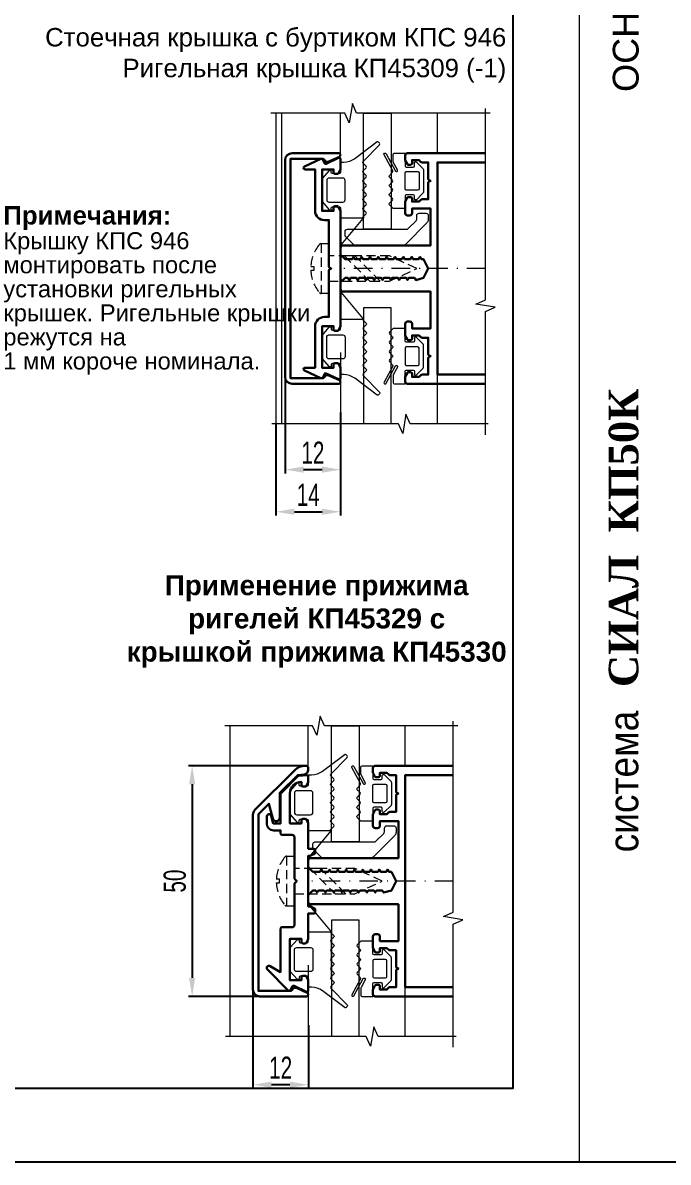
# Model space of a CAD drawing. Extents: x -37 to 8820, y -336 to 478.
# Drawn here: x 7258.7 to 7346, y 0 to 154.4 of the extents above; entities that cross this region are included whole.
import ezdxf
from ezdxf.enums import TextEntityAlignment as Align

# ---------------------------------------------------------------- set-up
doc = ezdxf.new("R2010")
doc.units = 0
doc.header["$LTSCALE"] = 5
doc.linetypes.add('DASHDOT', pattern=[1, 0.5, -0.25, 0, -0.25])
doc.linetypes.add('HIDDEN', pattern=[0.375, 0.25, -0.125])
doc.layers.get('0').update_dxf_attribs({"linetype": 'CONTINUOUS', "lineweight": 30})
doc.layers.get('DEFPOINTS').update_dxf_attribs({"linetype": 'CONTINUOUS'})
for name, color, linetype, lineweight in [('1', 6, 'DASHDOT', 13), ('2', 3, 'HIDDEN', 13), ('Dimentions', 5, 'CONTINUOUS', 15), ('Glass', 5, 'CONTINUOUS', 20), ('Герлен', 7, 'CONTINUOUS', 60), ('Зигзаг', 1, 'CONTINUOUS', 15), ('Конструкции', 252, 'CONTINUOUS', 20), ('Подкладки', 1, 'CONTINUOUS', 20), ('Текстовый', 7, 'CONTINUOUS', 9), ('Уплотнители', 1, 'CONTINUOUS', 20)]:
    doc.layers.add(name, color=color, linetype=linetype, lineweight=lineweight)
doc.layers.add('Скрытые', color=14, linetype='CONTINUOUS', plot=False)
doc.styles.add('3', font='RUSS.SHX', dxfattribs={"width": 0.7, "height": 3})
doc.styles.add('Каталожный', font='arial.ttf', dxfattribs={"height": 2.5})
doc.styles.add('Фирм', font='arial.ttf', dxfattribs={"height": 3.5})
doc.styles.add('Фирм5', font='timesbd.ttf', dxfattribs={"height": 4})
doc.dimstyles.new('MX1_6', dxfattribs={"dimtxt": 3, "dimasz": 2.5, "dimexe": 0.5, "dimexo": 0, "dimgap": 0.8, "dimtad": 1, "dimlfac": 1.6, "dimdsep": 46, "dimtxsty": '3', "dimcen": 0, "dimclrd": 256, "dimclre": 256, "dimclrt": 256, "dimaunit": 1, "dimadec": 0, "dimazin": 0, "dimtfac": 1, "dimtmove": 0, "dimatfit": 1, "dimfxl": 1, "dimtvp": 1, "dimtolj": 1, "dimtzin": 0, "dimarcsym": 0})

# ---------------------------------------------------------------- blocks, each defined once
blk = doc.blocks.new('*D310')
at = {"layer": 'DEFPOINTS', "color": 0, "linetype": 'Continuous', "transparency": 16777216}
for p in [(7294.19, 106.4), (7301.69, 101.58), (7294.19, 93.83)]:
    blk.add_point(p, dxfattribs=at)
at = {"layer": 'Dimentions', "linetype": 'Continuous', "lineweight": -2, "transparency": 16777216}
for p, q in [((7294.19, 106.4), (7294.19, 93.33)), ((7301.69, 101.58), (7301.69, 93.33)), ((7299.19, 93.83), (7296.69, 93.83))]:
    blk.add_line(p, q, dxfattribs=at)
at = {"layer": 'Dimentions', "linetype": 'Continuous', "transparency": 16777216}
for points in [[(7296.69, 94.25), (7296.69, 93.42), (7294.19, 93.83)], [(7299.19, 94.25), (7299.19, 93.42), (7301.69, 93.83)]]:
    blk.add_solid(points, dxfattribs=at)
at = {"layer": 'Dimentions', "linetype": 'Continuous', "transparency": 16777216, "insert": (7297.94, 96.13), "char_height": 3, "attachment_point": 5, "style": '3'}
blk.add_mtext('\\A1;12', dxfattribs=at)
blk = doc.blocks.new('*D311')
at = {"layer": 'DEFPOINTS', "color": 0, "linetype": 'Continuous', "transparency": 16777216}
for p in [(7289.83, 23.4), (7297.33, 18.58), (7289.83, 10.5)]:
    blk.add_point(p, dxfattribs=at)
at = {"layer": 'Dimentions', "linetype": 'Continuous', "lineweight": -2, "transparency": 16777216}
for p, q in [((7289.83, 23.4), (7289.83, 10)), ((7297.33, 18.58), (7297.33, 10)), ((7294.83, 10.5), (7292.33, 10.5))]:
    blk.add_line(p, q, dxfattribs=at)
at = {"layer": 'Dimentions', "linetype": 'Continuous', "transparency": 16777216}
for points in [[(7292.33, 10.92), (7292.33, 10.08), (7289.83, 10.5)], [(7294.83, 10.92), (7294.83, 10.08), (7297.33, 10.5)]]:
    blk.add_solid(points, dxfattribs=at)
at = {"layer": 'Dimentions', "linetype": 'Continuous', "transparency": 16777216, "insert": (7293.58, 12.8), "char_height": 3, "attachment_point": 5, "style": '3'}
blk.add_mtext('\\A1;12', dxfattribs=at)
blk = doc.blocks.new('*D313')
at = {"layer": 'DEFPOINTS', "color": 0, "transparency": 16777216}
for p in [(7296.93, 53.71), (7281.6, 22.46), (7295.6, 22.46)]:
    blk.add_point(p, dxfattribs=at)
at = {"layer": 'Dimentions', "lineweight": -2, "transparency": 16777216}
for p, q in [((7296.93, 53.71), (7281.1, 53.71)), ((7281.6, 51.21), (7281.6, 24.96)), ((7295.6, 22.46), (7281.1, 22.46))]:
    blk.add_line(p, q, dxfattribs=at)
at = {"layer": 'Dimentions', "transparency": 16777216}
for points in [[(7281.18, 51.21), (7282.01, 51.21), (7281.6, 53.71)], [(7281.18, 24.96), (7282.01, 24.96), (7281.6, 22.46)]]:
    blk.add_solid(points, dxfattribs=at)
at = {"layer": 'Dimentions', "transparency": 16777216, "insert": (7279.25, 38.09), "char_height": 3, "attachment_point": 5, "rotation": 90, "style": '3'}
blk.add_mtext('\\A1;50', dxfattribs=at)
blk = doc.blocks.new('*D316')
at = {"layer": 'DEFPOINTS', "color": 0, "linetype": 'Continuous', "transparency": 16777216}
for p in [(7292.94, 100.04), (7301.69, 100.04), (7301.69, 88.13)]:
    blk.add_point(p, dxfattribs=at)
at = {"layer": 'Dimentions', "linetype": 'Continuous', "lineweight": -2, "transparency": 16777216}
for p, q in [((7292.94, 100.04), (7292.94, 87.63)), ((7301.69, 100.04), (7301.69, 87.63)), ((7295.44, 88.13), (7299.19, 88.13))]:
    blk.add_line(p, q, dxfattribs=at)
at = {"layer": 'Dimentions', "linetype": 'Continuous', "transparency": 16777216}
for points in [[(7295.44, 88.54), (7295.44, 87.71), (7292.94, 88.13)], [(7299.19, 88.54), (7299.19, 87.71), (7301.69, 88.13)]]:
    blk.add_solid(points, dxfattribs=at)
at = {"layer": 'Dimentions', "linetype": 'Continuous', "transparency": 16777216, "insert": (7297.31, 90.43), "char_height": 3, "attachment_point": 5, "style": '3'}
blk.add_mtext('\\A1;14', dxfattribs=at)

msp = doc.modelspace()

# ---------------------------------------------------------------- linework, layer by layer
msp.add_line((7301.6865, 128.8533), (7301.6865, 113.3168))
for points in [[(7294.1865, 135.7725), (7294.1865, 106.3975, 0.41421356), (7295.124, 105.46), (7301.4365, 105.46, 0.80258485), (7301.5421, 105.9366), (7300.1054, 106.6065, 0.40155944), (7299.5324, 106.4119, -0.27973928), (7299.1998, 106.21), (7294.9365, 106.21), (7294.9365, 135.96), (7299.1998, 135.96, -0.27973928), (7299.5324, 135.7581, 0.40155944), (7300.1054, 135.5635), (7301.5421, 136.2334, 0.80258485), (7301.4365, 136.71), (7295.124, 136.71, 0.41421356)], [(7301.6865, 128.8533, 0.11643382), (7301.6667, 128.9371), (7301.4258, 129.4189, 0.28407904), (7301.2581, 129.5225), (7300.9365, 129.5225, 0.41421356), (7300.749, 129.335), (7300.749, 128.8975), (7299.1865, 128.8975), (7299.1865, 134.5225), (7300.749, 134.5225), (7300.749, 134.085, 0.41421356), (7300.9365, 133.8975), (7301.2581, 133.8975, 0.28407904), (7301.4258, 134.0012), (7301.6667, 134.4829, 0.11643382), (7301.6865, 134.5668), (7301.6865, 135.8975, 0.54861879), (7301.4197, 136.0675), (7299.7509, 135.2893, -0.41421356), (7299.5017, 135.38), (7299.2817, 135.8518, 0.41421356), (7299.0325, 135.9425), (7296.7947, 134.899, 0.29147342), (7296.6865, 134.729), (7296.6865, 134.71, 0.41421356), (7296.874, 134.5225), (7298.249, 134.5225), (7298.249, 128.8975, 0.41421356), (7299.499, 127.6475), (7300.124, 127.6475), (7300.124, 121.3572, 0.28407904), (7300.2276, 121.1895), (7300.4365, 121.085), (7300.2276, 120.9806, 0.28407904), (7300.124, 120.8129), (7300.124, 114.5225), (7299.499, 114.5225, 0.41421356), (7298.249, 113.2725), (7298.249, 107.6475), (7296.874, 107.6475, 0.41421356), (7296.6865, 107.46), (7296.6865, 107.441, 0.29147342), (7296.7947, 107.2711), (7299.0325, 106.2276, 0.41421356), (7299.2817, 106.3183), (7299.5017, 106.7901, -0.41421356), (7299.7509, 106.8808), (7301.4197, 106.1026, 0.54861879), (7301.6865, 106.2725), (7301.6865, 107.6033, 0.11643382), (7301.6667, 107.6871), (7301.4258, 108.1689, 0.28407904), (7301.2581, 108.2725), (7300.9365, 108.2725, 0.41421356), (7300.749, 108.085), (7300.749, 107.6475), (7299.1865, 107.6475), (7299.1865, 113.2725), (7300.749, 113.2725), (7300.749, 112.835, 0.41421356), (7300.9365, 112.6475), (7301.2581, 112.6475, 0.28407904), (7301.4258, 112.7512), (7301.6667, 113.2329, 0.11643382), (7301.6865, 113.3168)], [(7290.7635, 22.46), (7297.076, 22.46, 0.80258485), (7297.1816, 22.9366), (7295.745, 23.6065, 0.40155944), (7295.1719, 23.4119, -0.27973928), (7294.8393, 23.21), (7290.576, 23.21), (7290.576, 47.1494), (7291.9915, 48.5649), (7292.5295, 46.5572, 0.87697646), (7293.451, 46.6785), (7293.451, 50.0244), (7295.8856, 52.459), (7296.7555, 52.5351, 0.38887873), (7297.326, 53.1577), (7297.326, 53.3975, 0.41421356), (7297.0135, 53.71), (7296.8526, 53.71, 0.19891237), (7295.5268, 53.1608), (7290.1006, 47.7346, 0.19891237), (7289.826, 47.0717), (7289.826, 23.3975, 0.41421356)], [(7295.451, 44.0225, 0.41421356), (7295.1385, 44.335), (7293.7635, 44.335, -0.41421356), (7293.576, 44.5225), (7293.576, 44.96), (7292.6385, 44.96, -0.41421356), (7291.701, 45.8975), (7291.701, 46.835, -0.87697646), (7292.3153, 46.9159), (7292.5882, 45.8975), (7293.576, 45.8975), (7293.576, 49.8824, -0.19891237), (7293.6309, 50.0149), (7295.9266, 52.3107, -0.17632698), (7296.0429, 52.3649), (7297.1221, 52.4593, -0.44001053), (7297.326, 52.2725), (7297.326, 51.5668, -0.11643382), (7297.3062, 51.4829), (7297.0653, 51.0012, -0.28407904), (7296.8976, 50.8975), (7296.576, 50.8975, -0.41421356), (7296.3885, 51.085), (7296.3885, 51.5225, 0.41421356), (7294.826, 49.96), (7294.826, 45.8975), (7296.3885, 45.8975), (7296.3885, 46.335, -0.41421356), (7296.576, 46.5225), (7296.8976, 46.5225, -0.28407904), (7297.0653, 46.4189), (7297.3062, 45.9371, -0.11643382), (7297.326, 45.8533), (7297.326, 42.46), (7298.076, 42.46, -0.41421356), (7298.2635, 42.2725), (7298.2635, 41.9509, -0.28407904), (7298.1598, 41.7832), (7297.6781, 41.5423, -0.11643382), (7297.5942, 41.5225), (7297.326, 41.5225), (7297.326, 34.6475), (7297.5942, 34.6475, -0.11643382), (7297.6781, 34.6277), (7298.1598, 34.3868, -0.28407904), (7298.2635, 34.2191), (7298.2635, 33.8975, -0.41421356), (7298.076, 33.71), (7297.326, 33.71), (7297.326, 30.3168, -0.11643382), (7297.3062, 30.2329), (7297.0653, 29.7512, -0.28407904), (7296.8976, 29.6475), (7296.576, 29.6475, -0.41421356), (7296.3885, 29.835), (7296.3885, 30.2725), (7294.826, 30.2725), (7294.826, 24.6475), (7296.3885, 24.6475), (7296.3885, 25.085, -0.41421356), (7296.576, 25.2725), (7296.8976, 25.2725, -0.28407904), (7297.0653, 25.1689), (7297.3062, 24.6871, -0.11643382), (7297.326, 24.6033), (7297.326, 23.2725, -0.54861879), (7297.0592, 23.1026), (7295.3904, 23.8808, 0.41421356), (7295.1412, 23.7901), (7294.9212, 23.3183, -0.52056705), (7294.6187, 23.2649), (7291.7925, 26.0911, -0.87697646), (7292.1697, 26.5827), (7293.576, 25.7708), (7293.576, 31.6475, -0.41421356), (7293.7635, 31.835), (7295.1385, 31.835, 0.41421356), (7295.451, 32.1475), (7295.451, 37.6949, -0.1989128), (7295.5059, 37.8274), (7295.7635, 38.085), (7295.5059, 38.3426, -0.19891193), (7295.451, 38.4752)]]:
    msp.add_lwpolyline(points, format="xyb", close=True)
for points in [[(7321.3016, 105.46), (7310.749, 105.46, -0.41421356), (7310.4365, 105.7725), (7310.4365, 106.3533, -0.11643382), (7310.4563, 106.4371), (7310.6971, 106.9189, -0.28407904), (7310.8648, 107.0225), (7311.1865, 107.0225, -0.41421356), (7311.374, 106.835), (7311.374, 106.3975), (7312.3115, 106.3975), (7312.569, 106.6551, -0.19891237), (7312.7016, 106.71), (7313.5615, 106.71), (7313.5615, 108.9379, -0.28407904), (7313.6651, 109.1056), (7313.874, 109.21), (7313.6651, 109.3145, -0.28407904), (7313.5615, 109.4822), (7313.5615, 111.71), (7312.7016, 111.71, -0.19891237), (7312.569, 111.7649), (7312.3115, 112.0225), (7311.374, 112.0225), (7311.374, 111.585, -0.41421356), (7311.1865, 111.3975), (7310.8648, 111.3975, -0.28407904), (7310.6971, 111.5012), (7310.4563, 111.9829, -0.11643382), (7310.4365, 112.0668), (7310.4365, 113.585, -0.41421356), (7310.749, 113.8975), (7311.0615, 113.8975, -0.41421356), (7311.374, 113.585), (7311.374, 112.96), (7313.874, 112.96), (7313.874, 117.96), (7301.999, 117.96, -0.41421356), (7301.6865, 118.2725), (7301.6865, 119.1324, -0.19891237), (7301.7414, 119.2649), (7302.2565, 119.7801, -0.19891237), (7302.3891, 119.835), (7302.6018, 119.835, -0.28407904), (7302.7695, 119.7314), (7302.874, 119.5225), (7302.9784, 119.7314, -0.28407904), (7303.1461, 119.835), (7303.7268, 119.835, -0.28407904), (7303.8945, 119.7314), (7303.999, 119.5225), (7304.1034, 119.7314, -0.28407904), (7304.2711, 119.835), (7304.8518, 119.835, -0.28407904), (7305.0195, 119.7314), (7305.124, 119.5225), (7305.2284, 119.7314, -0.28407904), (7305.3961, 119.835), (7305.9768, 119.835, -0.28407904), (7306.1445, 119.7314), (7306.249, 119.5225), (7306.3534, 119.7314, -0.28407904), (7306.5211, 119.835), (7307.1018, 119.835, -0.28407904), (7307.2695, 119.7314), (7307.374, 119.5225), (7307.4784, 119.7314, -0.28407904), (7307.6461, 119.835), (7308.2268, 119.835, -0.28407904), (7308.3945, 119.7314), (7308.499, 119.5225), (7308.6034, 119.7314, -0.28407904), (7308.7711, 119.835), (7309.3518, 119.835, -0.28407904), (7309.5195, 119.7314), (7309.624, 119.5225), (7309.7284, 119.7314, -0.28407904), (7309.8961, 119.835), (7310.4768, 119.835, -0.28407904), (7310.6445, 119.7314), (7310.749, 119.5225), (7310.8534, 119.7314, -0.28407904), (7311.0211, 119.835), (7311.6018, 119.835, -0.28407904), (7311.7695, 119.7314), (7311.874, 119.5225), (7312.9365, 119.835), (7313.5615, 121.085), (7312.9365, 122.335), (7312.7086, 122.335, -0.28407904), (7312.5409, 122.4387), (7312.4365, 122.6475), (7312.332, 122.4387, -0.28407904), (7312.1643, 122.335), (7311.5836, 122.335, -0.28407904), (7311.4159, 122.4387), (7311.3115, 122.6475), (7311.207, 122.4387, -0.28407904), (7311.0393, 122.335), (7310.4586, 122.335, -0.28407904), (7310.2909, 122.4387), (7310.1865, 122.6475), (7310.082, 122.4387, -0.28407904), (7309.9143, 122.335), (7309.3336, 122.335, -0.28407904), (7309.1659, 122.4387), (7309.0615, 122.6475), (7308.957, 122.4387, -0.28407904), (7308.7893, 122.335), (7308.2086, 122.335, -0.28407904), (7308.0409, 122.4387), (7307.9365, 122.6475), (7307.832, 122.4387, -0.28407904), (7307.6643, 122.335), (7307.0836, 122.335, -0.28407904), (7306.9159, 122.4387), (7306.8115, 122.6475), (7306.707, 122.4387, -0.28407904), (7306.5393, 122.335), (7305.9586, 122.335, -0.28407904), (7305.7909, 122.4387), (7305.6865, 122.6475), (7305.582, 122.4387, -0.28407904), (7305.4143, 122.335), (7304.8336, 122.335, -0.28407904), (7304.6659, 122.4387), (7304.5615, 122.6475), (7304.457, 122.4387, -0.28407904), (7304.2893, 122.335), (7303.7086, 122.335, -0.28407904), (7303.5409, 122.4387), (7303.4365, 122.6475), (7303.332, 122.4387, -0.28407904), (7303.1643, 122.335), (7302.3891, 122.335, -0.19891237), (7302.2565, 122.3899), (7301.7414, 122.9051, -0.19891237), (7301.6865, 123.0377), (7301.6865, 123.8975, -0.41421356), (7301.999, 124.21), (7313.874, 124.21), (7313.874, 129.21), (7311.374, 129.21), (7311.374, 128.585, -0.41421356), (7311.0615, 128.2725), (7310.749, 128.2725, -0.41421356), (7310.4365, 128.585), (7310.4365, 130.1033, -0.11643382), (7310.4563, 130.1871), (7310.6971, 130.6689, -0.28407904), (7310.8648, 130.7725), (7311.1865, 130.7725, -0.41421356), (7311.374, 130.585), (7311.374, 130.1475), (7312.3115, 130.1475), (7312.569, 130.4051, -0.19891237), (7312.7016, 130.46), (7313.5615, 130.46), (7313.5615, 132.6879, -0.28407904), (7313.6651, 132.8556), (7313.874, 132.96), (7313.6651, 133.0645, -0.28407904), (7313.5615, 133.2322), (7313.5615, 135.46), (7312.7016, 135.46, -0.19891237), (7312.569, 135.5149), (7312.3115, 135.7725), (7311.374, 135.7725), (7311.374, 135.335, -0.41421356), (7311.1865, 135.1475), (7310.8648, 135.1475, -0.28407904), (7310.6971, 135.2512), (7310.4563, 135.7329, -0.11643382), (7310.4365, 135.8168), (7310.4365, 136.3975, -0.41421356), (7310.749, 136.71), (7321.3016, 136.71)], [(7316.9411, 22.46), (7306.3885, 22.46, -0.41421356), (7306.076, 22.7725), (7306.076, 23.3533, -0.11643382), (7306.0958, 23.4371), (7306.3367, 23.9189, -0.28407904), (7306.5044, 24.0225), (7306.826, 24.0225, -0.41421356), (7307.0135, 23.835), (7307.0135, 23.3975), (7307.951, 23.3975), (7308.2086, 23.6551, -0.19891237), (7308.3411, 23.71), (7309.201, 23.71), (7309.201, 25.9379, -0.28407904), (7309.3046, 26.1056), (7309.5135, 26.21), (7309.3046, 26.3145, -0.28407904), (7309.201, 26.4822), (7309.201, 28.71), (7308.3411, 28.71, -0.19891237), (7308.2086, 28.7649), (7307.951, 29.0225), (7307.0135, 29.0225), (7307.0135, 28.585, -0.41421356), (7306.826, 28.3975), (7306.5044, 28.3975, -0.28407904), (7306.3367, 28.5012), (7306.0958, 28.9829, -0.11643382), (7306.076, 29.0668), (7306.076, 30.585, -0.41421356), (7306.3885, 30.8975), (7306.701, 30.8975, -0.41421356), (7307.0135, 30.585), (7307.0135, 29.96), (7309.5135, 29.96), (7309.5135, 34.96), (7297.6385, 34.96, -0.41421356), (7297.326, 35.2725), (7297.326, 36.1324, -0.19891237), (7297.3809, 36.2649), (7297.8961, 36.7801, -0.19891237), (7298.0286, 36.835), (7298.2413, 36.835, -0.28407904), (7298.4091, 36.7314), (7298.5135, 36.5225), (7298.6179, 36.7314, -0.28407904), (7298.7856, 36.835), (7299.3663, 36.835, -0.28407904), (7299.5341, 36.7314), (7299.6385, 36.5225), (7299.7429, 36.7314, -0.28407904), (7299.9106, 36.835), (7300.4913, 36.835, -0.28407904), (7300.6591, 36.7314), (7300.7635, 36.5225), (7300.8679, 36.7314, -0.28407904), (7301.0356, 36.835), (7301.6163, 36.835, -0.28407904), (7301.7841, 36.7314), (7301.8885, 36.5225), (7301.9929, 36.7314, -0.28407904), (7302.1606, 36.835), (7302.7413, 36.835, -0.28407904), (7302.9091, 36.7314), (7303.0135, 36.5225), (7303.1179, 36.7314, -0.28407904), (7303.2856, 36.835), (7303.8663, 36.835, -0.28407904), (7304.0341, 36.7314), (7304.1385, 36.5225), (7304.2429, 36.7314, -0.28407904), (7304.4106, 36.835), (7304.9913, 36.835, -0.28407904), (7305.1591, 36.7314), (7305.2635, 36.5225), (7305.3679, 36.7314, -0.28407904), (7305.5356, 36.835), (7306.1163, 36.835, -0.28407904), (7306.2841, 36.7314), (7306.3885, 36.5225), (7306.4929, 36.7314, -0.28407904), (7306.6606, 36.835), (7307.2413, 36.835, -0.28407904), (7307.4091, 36.7314), (7307.5135, 36.5225), (7308.576, 36.835), (7309.201, 38.085), (7308.576, 39.335), (7308.3481, 39.335, -0.28407904), (7308.1804, 39.4387), (7308.076, 39.6475), (7307.9716, 39.4387, -0.28407904), (7307.8038, 39.335), (7307.2231, 39.335, -0.28407904), (7307.0554, 39.4387), (7306.951, 39.6475), (7306.8466, 39.4387, -0.28407904), (7306.6788, 39.335), (7306.0981, 39.335, -0.28407904), (7305.9304, 39.4387), (7305.826, 39.6475), (7305.7216, 39.4387, -0.28407904), (7305.5538, 39.335), (7304.9731, 39.335, -0.28407904), (7304.8054, 39.4387), (7304.701, 39.6475), (7304.5966, 39.4387, -0.28407904), (7304.4288, 39.335), (7303.8481, 39.335, -0.28407904), (7303.6804, 39.4387), (7303.576, 39.6475), (7303.4716, 39.4387, -0.28407904), (7303.3038, 39.335), (7302.7231, 39.335, -0.28407904), (7302.5554, 39.4387), (7302.451, 39.6475), (7302.3466, 39.4387, -0.28407904), (7302.1788, 39.335), (7301.5981, 39.335, -0.28407904), (7301.4304, 39.4387), (7301.326, 39.6475), (7301.2216, 39.4387, -0.28407904), (7301.0538, 39.335), (7300.4731, 39.335, -0.28407904), (7300.3054, 39.4387), (7300.201, 39.6475), (7300.0966, 39.4387, -0.28407904), (7299.9288, 39.335), (7299.3481, 39.335, -0.28407904), (7299.1804, 39.4387), (7299.076, 39.6475), (7298.9716, 39.4387, -0.28407904), (7298.8038, 39.335), (7298.0286, 39.335, -0.19891237), (7297.8961, 39.3899), (7297.3809, 39.9051, -0.19891237), (7297.326, 40.0377), (7297.326, 40.8975, -0.41421356), (7297.6385, 41.21), (7309.5135, 41.21), (7309.5135, 46.21), (7307.0135, 46.21), (7307.0135, 45.585, -0.41421356), (7306.701, 45.2725), (7306.3885, 45.2725, -0.41421356), (7306.076, 45.585), (7306.076, 47.1033, -0.11643382), (7306.0958, 47.1871), (7306.3367, 47.6689, -0.28407904), (7306.5044, 47.7725), (7306.826, 47.7725, -0.41421356), (7307.0135, 47.585), (7307.0135, 47.1475), (7307.951, 47.1475), (7308.2086, 47.4051, -0.19891237), (7308.3411, 47.46), (7309.201, 47.46), (7309.201, 49.6879, -0.28407904), (7309.3046, 49.8556), (7309.5135, 49.96), (7309.3046, 50.0645, -0.28407904), (7309.201, 50.2322), (7309.201, 52.46), (7308.3411, 52.46, -0.19891237), (7308.2086, 52.5149), (7307.951, 52.7725), (7307.0135, 52.7725), (7307.0135, 52.335, -0.41421356), (7306.826, 52.1475), (7306.5044, 52.1475, -0.28407904), (7306.3367, 52.2512), (7306.0958, 52.7329, -0.11643382), (7306.076, 52.8168), (7306.076, 53.3975, -0.41421356), (7306.3885, 53.71), (7316.9411, 53.71)]]:
    msp.add_lwpolyline(points, format="xyb")
for points in [[(7321.3016, 106.71), (7314.8115, 106.71), (7314.8115, 135.46), (7321.3016, 135.46)], [(7316.9411, 23.71), (7310.451, 23.71), (7310.451, 52.46), (7316.9411, 52.46)]]:
    msp.add_lwpolyline(points)
at = {"layer": '1'}
for p, q in [((7321.3016, 121.085), (7301.6865, 121.085)), ((7316.9411, 38.085), (7297.326, 38.085))]:
    msp.add_line(p, q, dxfattribs=at)
at = {"layer": '2'}
for p, q in [((7299.0679, 124.46), (7299.0679, 117.71)), ((7294.3949, 41.46), (7294.3949, 34.71))]:
    msp.add_line(p, q, dxfattribs=at)
for points in [[(7297.6611, 121.3306, -0.16184886), (7298.8268, 124.3464, -0.22388754), (7299.0679, 124.46), (7300.124, 124.46), (7300.124, 117.71), (7299.0679, 117.71, -0.22388754), (7298.8268, 117.8237, -0.16184886), (7297.6611, 120.8394), (7298.0988, 120.8394), (7298.0988, 121.3306)], [(7292.9881, 38.3306, -0.16184886), (7294.1539, 41.3464, -0.22388754), (7294.3949, 41.46), (7295.451, 41.46), (7295.451, 34.71), (7294.3949, 34.71, -0.22388754), (7294.1539, 34.8237, -0.16184886), (7292.9881, 37.8394), (7293.4258, 37.8394), (7293.4258, 38.3306)]]:
    msp.add_lwpolyline(points, format="xyb", close=True, dxfattribs=at)
for points in [[(7300.124, 119.3663), (7308.3131, 119.3663), (7311.999, 121.085), (7308.3131, 122.8038), (7300.124, 122.8038)], [(7302.2044, 122.8038), (7305.6419, 119.3663), (7307.0742, 119.3663), (7303.6367, 122.8038)], [(7295.451, 36.3663), (7303.6401, 36.3663), (7307.326, 38.085), (7303.6401, 39.8038), (7295.451, 39.8038)], [(7297.5314, 39.8038), (7300.9689, 36.3663), (7302.4012, 36.3663), (7298.9637, 39.8038)]]:
    msp.add_lwpolyline(points, close=True, dxfattribs=at)
at = {"layer": 'Dimentions', "linetype": 'Continuous'}
msp.add_line((7334, 297), (7334, 0), dxfattribs=at)
at = {"layer": 'Glass'}
for points in [[(7304.8115, 126.3975), (7304.8115, 142.1327), (7308.5615, 142.1327), (7308.5615, 126.3975)], [(7300.451, 43.3975), (7300.451, 59.1327), (7304.201, 59.1327), (7304.201, 43.3975)]]:
    msp.add_lwpolyline(points, close=True, dxfattribs=at)
for points in [[(7308.5615, 100.0373), (7308.5615, 115.7725), (7304.8115, 115.7725), (7304.8115, 100.0373)], [(7304.201, 17.0373), (7304.201, 32.7725), (7300.451, 32.7725), (7300.451, 17.0373)]]:
    msp.add_lwpolyline(points, dxfattribs=at)
at = {"layer": 'Герлен', "ltscale": 2, "const_width": 0.1875}
for points in [[(7304.8115, 134.0225), (7304.8115, 127.96), (7301.6865, 124.21), (7301.6865, 117.96), (7304.8115, 114.21), (7304.8115, 108.1475)], [(7300.451, 51.0225), (7300.451, 44.96), (7297.326, 41.21), (7297.326, 34.96), (7300.451, 31.21), (7300.451, 25.1475)]]:
    msp.add_lwpolyline(points, dxfattribs=at)
at = {"layer": 'Зигзаг'}
for points in [[(7321.9493, 142.1327), (7303.8712, 142.1327), (7303.2904, 143.4506), (7302.8547, 140.8379), (7302.2722, 142.1327), (7292.2696, 142.1327)], [(7321.3016, 98.5653), (7321.3016, 115.2582), (7322.6195, 115.8391), (7320.0068, 116.2747), (7321.3016, 116.8572), (7321.3016, 142.7491)], [(7321.6882, 100.0373), (7311.1238, 100.0373), (7310.5429, 101.3552), (7310.1073, 98.7425), (7309.5248, 100.0373), (7292.3699, 100.0373)], [(7317.5888, 59.1327), (7299.5107, 59.1327), (7298.9299, 60.4506), (7298.4942, 57.8379), (7297.9117, 59.1327), (7286.0341, 59.1327)], [(7316.9411, 15.5653), (7316.9411, 32.2582), (7318.259, 32.8391), (7315.6463, 33.2747), (7316.9411, 33.8572), (7316.9411, 59.7491)], [(7317.3277, 17.0373), (7306.7633, 17.0373), (7306.1825, 18.3552), (7305.7468, 15.7425), (7305.1643, 17.0373), (7286.1344, 17.0373)]]:
    msp.add_lwpolyline(points, dxfattribs=at)
at = {"layer": 'Конструкции'}
for p, q in [((7301.6865, 136.71), (7301.6865, 142.1327)), ((7314.8115, 136.71), (7314.8115, 142.1327)), ((7301.6865, 109.6931), (7301.6865, 100.0373)), ((7314.8115, 100.0373), (7314.8115, 109.6931)), ((7301.6865, 105.46), (7301.6865, 100.0373)), ((7314.8115, 100.0373), (7314.8115, 105.46)), ((7297.326, 53.71), (7297.326, 59.1327)), ((7310.451, 53.71), (7310.451, 59.1327)), ((7297.326, 26.6931), (7297.326, 17.0373)), ((7310.451, 17.0373), (7310.451, 26.6931)), ((7297.326, 22.46), (7297.326, 17.0373)), ((7310.451, 17.0373), (7310.451, 22.46))]:
    msp.add_line(p, q, dxfattribs=at)
for points in [[(7292.9365, 142.1327), (7292.9365, 100.0373)], [(7292.9365, 142.1327), (7292.9365, 100.0373)], [(7293.6865, 142.1327), (7293.6865, 100.0373)], [(7286.701, 59.1327), (7286.701, 17.0373)], [(7286.701, 59.1327), (7286.701, 17.0373)]]:
    msp.add_lwpolyline(points, dxfattribs=at)
at = {"layer": 'Подкладки'}
for points in [[(7311.999, 128.2725, -0.41421356), (7312.3115, 128.585), (7313.249, 128.585, -0.41421356), (7313.5615, 128.2725), (7313.5615, 127.7011, -0.19891237), (7313.3784, 127.2592), (7310.5123, 124.3931, -0.19891237), (7310.0703, 124.21), (7303.692, 124.21, -0.19891237), (7303.471, 124.3016), (7302.404, 125.3685, -0.19891237), (7302.3125, 125.5895), (7302.3125, 126.085, -0.41421356), (7302.625, 126.3975), (7310.6195, 126.3975, 0.19891237), (7310.8405, 126.4891), (7311.9074, 127.556, 0.19891237), (7311.999, 127.777)], [(7307.6385, 45.2725, -0.41421356), (7307.951, 45.585), (7308.8885, 45.585, -0.41421356), (7309.201, 45.2725), (7309.201, 44.7011, -0.19891237), (7309.0179, 44.2592), (7306.1518, 41.3931, -0.19891237), (7305.7099, 41.21), (7299.3315, 41.21, -0.19891237), (7299.1105, 41.3016), (7298.0436, 42.3685, -0.19891237), (7297.952, 42.5895), (7297.952, 43.085, -0.41421356), (7298.2645, 43.3975), (7306.259, 43.3975, 0.19891237), (7306.48, 43.4891), (7307.547, 44.556, 0.19891237), (7307.6385, 44.777)]]:
    msp.add_lwpolyline(points, format="xyb", close=True, dxfattribs=at)
at = {"layer": 'Скрытые', "linetype": 'Continuous'}
for points in [[(7140, 297), (7350, 297), (7350, 0), (7140, 0)], [(7160, 10), (7160, 287), (7325, 287), (7325, 10)]]:
    msp.add_lwpolyline(points, close=True, dxfattribs=at)
at = {"layer": 'Уплотнители'}
for points in [[(7300.4365, 129.3038, -0.41421356), (7300.5927, 129.46), (7301.5302, 129.46, -0.41421356), (7301.6865, 129.3038), (7301.6865, 127.96), (7304.5744, 127.96, 0.19891237), (7304.6628, 127.9966), (7305.1407, 128.4745, 0.41421356), (7305.1407, 128.6955), (7304.7367, 129.0995, -0.41421356), (7304.7367, 129.3205), (7305.1407, 129.7245, 0.41421356), (7305.1407, 129.9455), (7304.7367, 130.3495, -0.41421356), (7304.7367, 130.5705), (7305.1407, 130.9745, 0.41421356), (7305.1407, 131.1955), (7304.7367, 131.5995, -0.41421356), (7304.7367, 131.8205), (7305.1407, 132.2245, 0.41421356), (7305.1407, 132.4455), (7304.7367, 132.8495, -0.41421356), (7304.7367, 133.0705), (7305.1407, 133.4745, 0.41421356), (7305.1407, 133.6955), (7304.7367, 134.0995, -0.41421356), (7304.7367, 134.3205), (7305.1407, 134.7245, 0.41421356), (7305.1407, 134.9455), (7304.7367, 135.3495, -0.41421356), (7304.7367, 135.5705), (7306.951, 137.8495, 0.41421356), (7306.951, 138.0705), (7306.8197, 138.2018, 0.29253821), (7306.6552, 138.238), (7303.602, 135.9572, -0.16178775), (7302.1058, 135.46), (7301.6865, 135.46), (7301.6865, 134.1163, -0.41421356), (7301.5302, 133.96), (7300.5927, 133.96, -0.41421356), (7300.4365, 134.1163), (7300.4365, 134.2725, 0.66858666), (7300.1696, 134.3829), (7299.2321, 133.3183, 0.19861919), (7299.1865, 133.2079), (7299.1865, 130.2121, 0.19861919), (7299.2321, 130.1018), (7300.1696, 129.0372, 0.66858666), (7300.4365, 129.1475)], [(7309.3973, 134.4408), (7308.8304, 135.4858, -0.12491271), (7308.8115, 135.5603), (7308.8115, 136.5538, -0.41421356), (7308.9677, 136.71), (7310.4365, 136.71), (7310.4365, 134.9913, 0.41421356), (7310.5927, 134.835), (7311.5302, 134.835, 0.41421356), (7311.6865, 134.9913), (7311.6865, 135.3975, -0.66858666), (7311.9533, 135.5079), (7312.8908, 134.5683, -0.19861919), (7312.9365, 134.4579), (7312.9365, 131.4621, -0.19861919), (7312.8908, 131.3518), (7311.9533, 130.4122, -0.66858666), (7311.6865, 130.5225), (7311.6865, 130.9288, 0.41421356), (7311.5302, 131.085), (7310.5927, 131.085, 0.41421356), (7310.4365, 130.9288), (7310.4365, 129.21), (7308.8762, 129.21, -0.19891237), (7308.7657, 129.2558), (7308.297, 129.7245, -0.41421356), (7308.297, 129.9455), (7308.701, 130.3495, 0.41421356), (7308.701, 130.5705), (7308.297, 130.9745, -0.41421356), (7308.297, 131.1955), (7308.701, 131.5995, 0.41421356), (7308.701, 131.8205), (7308.297, 132.2245, -0.41421356), (7308.297, 132.4455), (7308.701, 132.8495, 0.41421356), (7308.701, 133.0705), (7308.297, 133.4745, -0.41421356), (7308.297, 133.6955), (7308.729, 134.1276, 0.33207606), (7308.7558, 134.3125), (7307.5804, 136.4793, -1), (7307.8551, 136.6283), (7309.1226, 134.2918, 1)], [(7299.8115, 133.0225), (7299.8115, 130.3975, 0.41421356), (7300.124, 130.085), (7301.999, 130.085, 0.41421356), (7302.3115, 130.3975), (7302.3115, 133.0225, 0.41421356), (7301.999, 133.335), (7300.124, 133.335, 0.41421356)], [(7312.3115, 134.0538), (7312.3115, 131.8663, -0.41421356), (7312.1552, 131.71), (7310.5927, 131.71, -0.41421356), (7310.4365, 131.8663), (7310.4365, 134.0538, -0.41421356), (7310.5927, 134.21), (7312.1552, 134.21, -0.41421356)], [(7300.4365, 112.8663, 0.41421356), (7300.5927, 112.71), (7301.5302, 112.71, 0.41421356), (7301.6865, 112.8663), (7301.6865, 114.21), (7304.5744, 114.21, -0.19891237), (7304.6628, 114.1734), (7305.1407, 113.6955, -0.41421356), (7305.1407, 113.4745), (7304.7367, 113.0705, 0.41421356), (7304.7367, 112.8495), (7305.1407, 112.4455, -0.41421356), (7305.1407, 112.2245), (7304.7367, 111.8205, 0.41421356), (7304.7367, 111.5995), (7305.1407, 111.1955, -0.41421356), (7305.1407, 110.9745), (7304.7367, 110.5705, 0.41421356), (7304.7367, 110.3495), (7305.1407, 109.9455, -0.41421356), (7305.1407, 109.7245), (7304.7367, 109.3205, 0.41421356), (7304.7367, 109.0995), (7305.1407, 108.6955, -0.41421356), (7305.1407, 108.4745), (7304.7367, 108.0705, 0.41421356), (7304.7367, 107.8495), (7305.1407, 107.4455, -0.41421356), (7305.1407, 107.2245), (7304.7367, 106.8205, 0.41421356), (7304.7367, 106.5995), (7306.951, 104.3205, -0.41421356), (7306.951, 104.0995), (7306.8197, 103.9682, -0.29253821), (7306.6552, 103.9321), (7303.602, 106.2129, 0.16178775), (7302.1058, 106.71), (7301.6865, 106.71), (7301.6865, 108.0538, 0.41421356), (7301.5302, 108.21), (7300.5927, 108.21, 0.41421356), (7300.4365, 108.0538), (7300.4365, 107.8975, -0.66858666), (7300.1696, 107.7872), (7299.2321, 108.8518, -0.19861919), (7299.1865, 108.9621), (7299.1865, 111.9579, -0.19861919), (7299.2321, 112.0683), (7300.1696, 113.1329, -0.66858666), (7300.4365, 113.0225)], [(7309.3973, 107.7293), (7308.8304, 106.6842, 0.12491271), (7308.8115, 106.6097), (7308.8115, 105.6163, 0.41421356), (7308.9677, 105.46), (7310.4365, 105.46), (7310.4365, 107.1788, -0.41421356), (7310.5927, 107.335), (7311.5302, 107.335, -0.41421356), (7311.6865, 107.1788), (7311.6865, 106.7725, 0.66858666), (7311.9533, 106.6622), (7312.8908, 107.6018, 0.19861919), (7312.9365, 107.7121), (7312.9365, 110.7079, 0.19861919), (7312.8908, 110.8183), (7311.9533, 111.7579, 0.66858666), (7311.6865, 111.6475), (7311.6865, 111.2413, -0.41421356), (7311.5302, 111.085), (7310.5927, 111.085, -0.41421356), (7310.4365, 111.2413), (7310.4365, 112.96), (7308.8762, 112.96, 0.19891237), (7308.7657, 112.9143), (7308.297, 112.4455, 0.41421356), (7308.297, 112.2245), (7308.701, 111.8205, -0.41421356), (7308.701, 111.5995), (7308.297, 111.1955, 0.41421356), (7308.297, 110.9745), (7308.701, 110.5705, -0.41421356), (7308.701, 110.3495), (7308.297, 109.9455, 0.41421356), (7308.297, 109.7245), (7308.701, 109.3205, -0.41421356), (7308.701, 109.0995), (7308.297, 108.6955, 0.41421356), (7308.297, 108.4745), (7308.729, 108.0425, -0.33207606), (7308.7558, 107.8575), (7307.5804, 105.6908, 1), (7307.8551, 105.5418), (7309.1226, 107.8783, -1)], [(7299.8115, 109.1475), (7299.8115, 111.7725, -0.41421356), (7300.124, 112.085), (7301.999, 112.085, -0.41421356), (7302.3115, 111.7725), (7302.3115, 109.1475, -0.41421356), (7301.999, 108.835), (7300.124, 108.835, -0.41421356)], [(7312.3115, 108.1163), (7312.3115, 110.3038, 0.41421356), (7312.1552, 110.46), (7310.5927, 110.46, 0.41421356), (7310.4365, 110.3038), (7310.4365, 108.1163, 0.41421356), (7310.5927, 107.96), (7312.1552, 107.96, 0.41421356)], [(7296.076, 46.3038, -0.41421356), (7296.2322, 46.46), (7297.1697, 46.46, -0.41421356), (7297.326, 46.3038), (7297.326, 44.96), (7300.2139, 44.96, 0.19891237), (7300.3023, 44.9966), (7300.7802, 45.4745, 0.41421356), (7300.7802, 45.6955), (7300.3762, 46.0995, -0.41421356), (7300.3762, 46.3205), (7300.7802, 46.7245, 0.41421356), (7300.7802, 46.9455), (7300.3762, 47.3495, -0.41421356), (7300.3762, 47.5705), (7300.7802, 47.9745, 0.41421356), (7300.7802, 48.1955), (7300.3762, 48.5995, -0.41421356), (7300.3762, 48.8205), (7300.7802, 49.2245, 0.41421356), (7300.7802, 49.4455), (7300.3762, 49.8495, -0.41421356), (7300.3762, 50.0705), (7300.7802, 50.4745, 0.41421356), (7300.7802, 50.6955), (7300.3762, 51.0995, -0.41421356), (7300.3762, 51.3205), (7300.7802, 51.7245, 0.41421356), (7300.7802, 51.9455), (7300.3762, 52.3495, -0.41421356), (7300.3762, 52.5705), (7302.5905, 54.8495, 0.41421356), (7302.5905, 55.0705), (7302.4592, 55.2018, 0.29253821), (7302.2947, 55.238), (7299.2415, 52.9572, -0.16178775), (7297.7453, 52.46), (7297.326, 52.46), (7297.326, 51.1163, -0.41421356), (7297.1697, 50.96), (7296.2322, 50.96, -0.41421356), (7296.076, 51.1163), (7296.076, 51.2725, 0.66858666), (7295.8091, 51.3829), (7294.8716, 50.3183, 0.19861919), (7294.826, 50.2079), (7294.826, 47.2121, 0.19861919), (7294.8716, 47.1018), (7295.8091, 46.0372, 0.66858666), (7296.076, 46.1475)], [(7305.0368, 51.4408), (7304.4699, 52.4858, -0.12491271), (7304.451, 52.5603), (7304.451, 53.5538, -0.41421356), (7304.6072, 53.71), (7306.076, 53.71), (7306.076, 51.9913, 0.41421356), (7306.2322, 51.835), (7307.1697, 51.835, 0.41421356), (7307.326, 51.9913), (7307.326, 52.3975, -0.66858666), (7307.5928, 52.5079), (7308.5303, 51.5683, -0.19861919), (7308.576, 51.4579), (7308.576, 48.4621, -0.19861919), (7308.5303, 48.3518), (7307.5928, 47.4122, -0.66858666), (7307.326, 47.5225), (7307.326, 47.9288, 0.41421356), (7307.1697, 48.085), (7306.2322, 48.085, 0.41421356), (7306.076, 47.9288), (7306.076, 46.21), (7304.5157, 46.21, -0.19891237), (7304.4052, 46.2558), (7303.9365, 46.7245, -0.41421356), (7303.9365, 46.9455), (7304.3405, 47.3495, 0.41421356), (7304.3405, 47.5705), (7303.9365, 47.9745, -0.41421356), (7303.9365, 48.1955), (7304.3405, 48.5995, 0.41421356), (7304.3405, 48.8205), (7303.9365, 49.2245, -0.41421356), (7303.9365, 49.4455), (7304.3405, 49.8495, 0.41421356), (7304.3405, 50.0705), (7303.9365, 50.4745, -0.41421356), (7303.9365, 50.6955), (7304.3685, 51.1276, 0.33207606), (7304.3954, 51.3125), (7303.2199, 53.4793, -1), (7303.4946, 53.6283), (7304.7622, 51.2918, 1)], [(7307.951, 51.0538), (7307.951, 48.8663, -0.41421356), (7307.7947, 48.71), (7306.2322, 48.71, -0.41421356), (7306.076, 48.8663), (7306.076, 51.0538, -0.41421356), (7306.2322, 51.21), (7307.7947, 51.21, -0.41421356)], [(7295.451, 50.0225), (7295.451, 47.3975, 0.41421356), (7295.7635, 47.085), (7297.6385, 47.085, 0.41421356), (7297.951, 47.3975), (7297.951, 50.0225, 0.41421356), (7297.6385, 50.335), (7295.7635, 50.335, 0.41421356)], [(7296.076, 29.8663, 0.41421356), (7296.2322, 29.71), (7297.1697, 29.71, 0.41421356), (7297.326, 29.8663), (7297.326, 31.21), (7300.2139, 31.21, -0.19891237), (7300.3023, 31.1734), (7300.7802, 30.6955, -0.41421356), (7300.7802, 30.4745), (7300.3762, 30.0705, 0.41421356), (7300.3762, 29.8495), (7300.7802, 29.4455, -0.41421356), (7300.7802, 29.2245), (7300.3762, 28.8205, 0.41421356), (7300.3762, 28.5995), (7300.7802, 28.1955, -0.41421356), (7300.7802, 27.9745), (7300.3762, 27.5705, 0.41421356), (7300.3762, 27.3495), (7300.7802, 26.9455, -0.41421356), (7300.7802, 26.7245), (7300.3762, 26.3205, 0.41421356), (7300.3762, 26.0995), (7300.7802, 25.6955, -0.41421356), (7300.7802, 25.4745), (7300.3762, 25.0705, 0.41421356), (7300.3762, 24.8495), (7300.7802, 24.4455, -0.41421356), (7300.7802, 24.2245), (7300.3762, 23.8205, 0.41421356), (7300.3762, 23.5995), (7302.5905, 21.3205, -0.41421356), (7302.5905, 21.0995), (7302.4592, 20.9682, -0.29253821), (7302.2947, 20.9321), (7299.2415, 23.2129, 0.16178775), (7297.7453, 23.71), (7297.326, 23.71), (7297.326, 25.0538, 0.41421356), (7297.1697, 25.21), (7296.2322, 25.21, 0.41421356), (7296.076, 25.0538), (7296.076, 24.8975, -0.66858666), (7295.8091, 24.7872), (7294.8716, 25.8518, -0.19861919), (7294.826, 25.9621), (7294.826, 28.9579, -0.19861919), (7294.8716, 29.0683), (7295.8091, 30.1329, -0.66858666), (7296.076, 30.0225)], [(7305.0368, 24.7293), (7304.4699, 23.6842, 0.12491271), (7304.451, 23.6097), (7304.451, 22.6163, 0.41421356), (7304.6072, 22.46), (7306.076, 22.46), (7306.076, 24.1788, -0.41421356), (7306.2322, 24.335), (7307.1697, 24.335, -0.41421356), (7307.326, 24.1788), (7307.326, 23.7725, 0.66858666), (7307.5928, 23.6622), (7308.5303, 24.6018, 0.19861919), (7308.576, 24.7121), (7308.576, 27.7079, 0.19861919), (7308.5303, 27.8183), (7307.5928, 28.7579, 0.66858666), (7307.326, 28.6475), (7307.326, 28.2413, -0.41421356), (7307.1697, 28.085), (7306.2322, 28.085, -0.41421356), (7306.076, 28.2413), (7306.076, 29.96), (7304.5157, 29.96, 0.19891237), (7304.4052, 29.9143), (7303.9365, 29.4455, 0.41421356), (7303.9365, 29.2245), (7304.3405, 28.8205, -0.41421356), (7304.3405, 28.5995), (7303.9365, 28.1955, 0.41421356), (7303.9365, 27.9745), (7304.3405, 27.5705, -0.41421356), (7304.3405, 27.3495), (7303.9365, 26.9455, 0.41421356), (7303.9365, 26.7245), (7304.3405, 26.3205, -0.41421356), (7304.3405, 26.0995), (7303.9365, 25.6955, 0.41421356), (7303.9365, 25.4745), (7304.3685, 25.0425, -0.33207606), (7304.3954, 24.8575), (7303.2199, 22.6908, 1), (7303.4946, 22.5418), (7304.7622, 24.8783, -1)], [(7295.451, 26.1475), (7295.451, 28.7725, -0.41421356), (7295.7635, 29.085), (7297.6385, 29.085, -0.41421356), (7297.951, 28.7725), (7297.951, 26.1475, -0.41421356), (7297.6385, 25.835), (7295.7635, 25.835, -0.41421356)], [(7307.951, 25.1163), (7307.951, 27.3038, 0.41421356), (7307.7947, 27.46), (7306.2322, 27.46, 0.41421356), (7306.076, 27.3038), (7306.076, 25.1163, 0.41421356), (7306.2322, 24.96), (7307.7947, 24.96, 0.41421356)]]:
    msp.add_lwpolyline(points, format="xyb", close=True, dxfattribs=at)

# ---------------------------------------------------------------- texts
at = {"layer": 'Текстовый', "style": 'Фирм'}
msp.add_text('ОСНОВНЫЕ  СЕЧЕНИЯ  ВИТРАЖА', height=3.5, rotation=90, dxfattribs=at).set_placement((7342.0431, 186.2205), align=Align.CENTER)
at = {"layer": 'Текстовый', "style": 'Фирм5'}
msp.add_text('СИАЛ  КП50К', height=4, rotation=90, dxfattribs=at).set_placement((7342, 64.3724))
at = {"layer": 'Текстовый', "style": 'Фирм', "width": 0.9}
msp.add_text(' система ', height=4, rotation=90, dxfattribs=at).set_placement((7342, 51.5762), align=Align.CENTER)
at = {"layer": 'Текстовый', "linetype": 'Continuous', "attachment_point": 1, "style": 'Каталожный'}
for s, insert, char_height, width in [('\\pxqr;Стоечная крышка с буртиком КПС 946\\PРигельная крышка КП45309 (-1)', (7251.0288, 153.6696), 2.5, 73.098714), ('\\pxqc;{\\fArial|b1|i0|c204|p34;Применение прижима ригелей КП45329 с\\Pкрышкой прижима КП45330}', (7272.11, 79.5242), 2.7, 52.696662)]:
    msp.add_mtext(s, dxfattribs=dict(at, insert=insert, char_height=char_height, width=width))
at = {"layer": 'Текстовый', "linetype": 'Continuous', "insert": (7256.0365, 129.545), "char_height": 2.5, "width": 38.165057, "attachment_point": 1, "line_spacing_factor": 0.85, "style": 'Каталожный'}
msp.add_mtext('\\pxr-2.0333,se1.0833,ql;{\\fArial|b1|i0|c204|p34;Примечания:\\fArial|b0|i0|c204|p34;\\H0.92x; \\P\\pse0.92;Крышку КПС 946 монтировать после установки ригельных крышек. Ригельные крышки режутся на\\P1 мм короче номинала.}', dxfattribs=at)

# ---------------------------------------------------------------- dimensions: what is measured, and where the dimension line sits
at = {"layer": 'Dimentions', "linetype": 'Continuous'}
for base, p1, p2, picture, middle in [((7294.1865, 93.8323), (7301.6865, 101.5763), (7294.1865, 106.3975), '*D310', (7297.9365, 96.1323)), ((7301.6865, 88.1269), (7292.9365, 100.0373), (7301.6865, 100.0373), '*D316', (7297.3115, 90.4269)), ((7289.826, 10.5), (7297.326, 18.5763), (7289.826, 23.3975), '*D311', (7293.576, 12.8))]:
    dim = msp.add_linear_dim(base=base, p1=p1, p2=p2, dimstyle='MX1_6', dxfattribs=at)
    dim.commit()
    dim.dimension.update_dxf_attribs({"geometry": picture, "text_midpoint": middle})
at = {"layer": 'Dimentions'}
dim = msp.add_linear_dim(base=(7281.596, 22.46), p1=(7296.9331, 53.71), p2=(7295.6038, 22.46), angle=90, dimstyle='MX1_6', dxfattribs=at)
dim.commit()
dim.dimension.update_dxf_attribs({"geometry": '*D313', "text_midpoint": (7279.2532, 38.085)})

doc.saveas('drawing.dxf')
